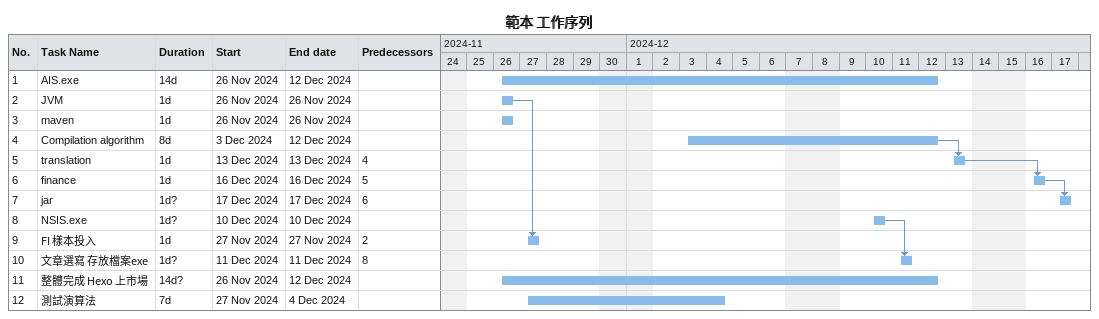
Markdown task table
範本 工作序列

| ID | Task | Duration | Start | Finish | Predecessors |
|---|---|---|---|---|---|
| 1 | AIS.exe | 14d | 2024-11-26 | 2024-12-12 |  |
| 2 | JVM | 1d | 2024-11-26 | 2024-11-26 |  |
| 3 | maven | 1d | 2024-11-26 | 2024-11-26 |  |
| 4 | Compilation algorithm | 8d | 2024-12-03 | 2024-12-12 |  |
| 5 | translation | 1d | 2024-12-13 | 2024-12-13 | 4 |
| 6 | finance | 1d | 2024-12-16 | 2024-12-16 | 5 |
| 7 | jar | 1d? | 2024-12-17 | 2024-12-17 | 6 |
| 8 | NSIS.exe | 1d? | 2024-12-10 | 2024-12-10 |  |
| 9 | FI 樣本投入 | 1d | 2024-11-27 | 2024-11-27 | 2 |
| 10 | 文章選寫 存放檔案exe | 1d? | 2024-12-11 | 2024-12-11 | 8 |
| 11 | 整體完成 Hexo 上市場 | 14d? | 2024-11-26 | 2024-12-12 |  |
| 12 | 測試演算法 | 7d | 2024-11-27 | 2024-12-04 |  |
